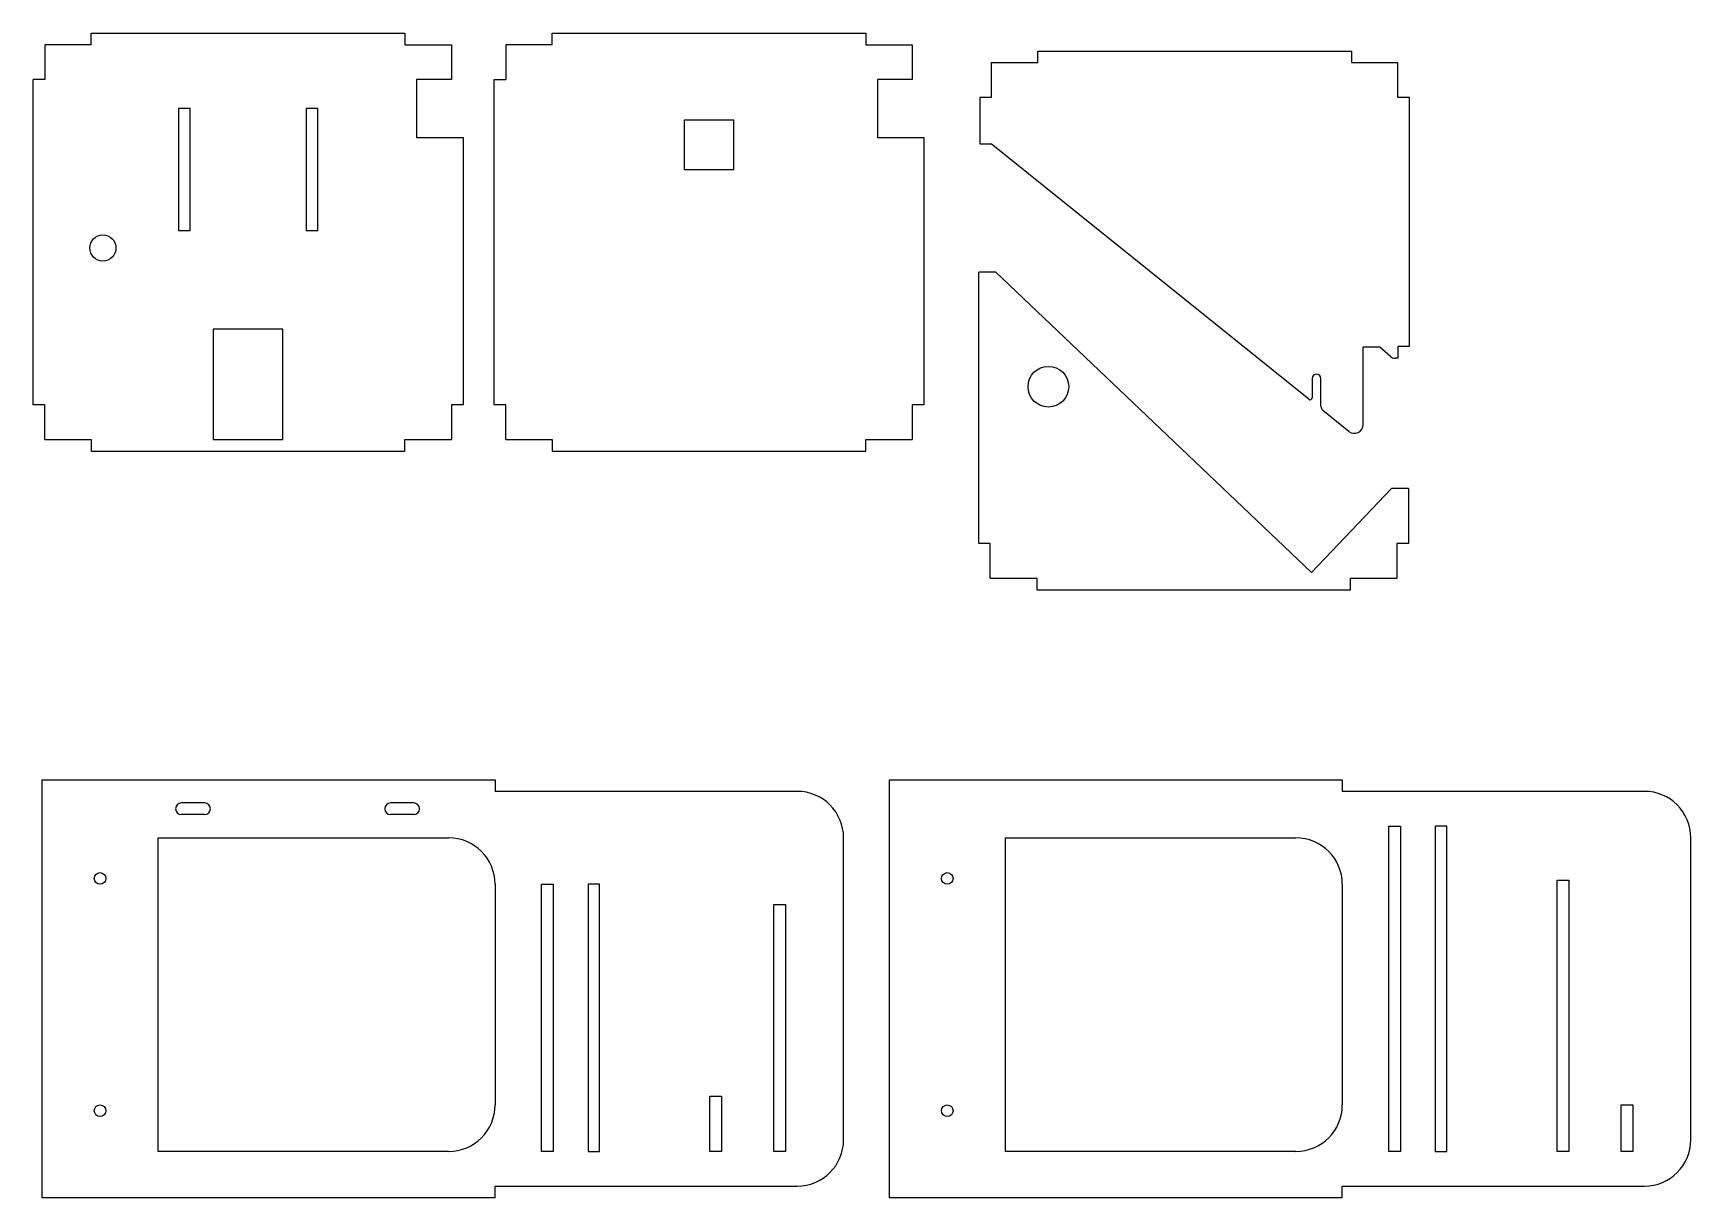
# Model space of a CAD drawing. Header units: millimetres. Extents: x 6 to 291, y 4 to 204.
import ezdxf

# ---------------------------------------------------------------- set-up
doc = ezdxf.new("R2010")
doc.units = ezdxf.units.MM
for name, color, linetype in [('View', 7, 'CONTINUOUS'), ('View001', 7, 'CONTINUOUS'), ('View002', 7, 'CONTINUOUS'), ('View004', 7, 'CONTINUOUS'), ('View005', 7, 'CONTINUOUS'), ('View008', 7, 'CONTINUOUS')]:
    doc.layers.add(name, color=color, linetype=linetype)

msp = doc.modelspace()

# ---------------------------------------------------------------- linework, layer by layer
at = {"layer": 'View'}
for p, q in [((15.71, 202.48), (15.71, 204.48)), ((15.71, 204.48), (69.71, 204.48)), ((69.71, 204.48), (69.71, 202.48)), ((15.71, 202.48), (7.71, 202.48)), ((7.71, 202.48), (7.71, 196.48)), ((69.71, 202.48), (77.71, 202.48)), ((77.71, 202.48), (77.71, 196.48)), ((7.71, 196.48), (5.71, 196.48)), ((5.71, 140.48), (5.71, 196.48)), ((77.71, 196.48), (71.71, 196.48)), ((71.71, 196.48), (71.71, 186.48)), ((32.71, 191.48), (30.71, 191.48)), ((30.71, 191.48), (30.71, 170.48)), ((32.71, 170.48), (32.71, 191.48)), ((52.71, 191.48), (52.71, 170.48)), ((54.71, 191.48), (52.71, 191.48)), ((54.71, 170.48), (54.71, 191.48)), ((71.71, 186.48), (79.71, 186.48)), ((79.71, 186.48), (79.71, 140.48)), ((30.71, 170.48), (32.71, 170.48)), ((52.71, 170.48), (54.71, 170.48)), ((36.71, 153.48), (36.71, 134.48)), ((48.71, 153.48), (36.71, 153.48)), ((48.71, 134.48), (48.71, 153.48)), ((7.71, 140.48), (5.71, 140.48)), ((7.71, 134.48), (7.71, 140.48)), ((79.71, 140.48), (77.71, 140.48)), ((77.71, 140.48), (77.71, 134.48)), ((7.71, 134.48), (15.71, 134.48)), ((15.71, 134.48), (15.71, 132.48)), ((36.71, 134.48), (48.71, 134.48)), ((69.71, 132.48), (69.71, 134.48)), ((69.71, 134.48), (77.71, 134.48)), ((15.71, 132.48), (69.71, 132.48))]:
    msp.add_line(p, q, dxfattribs=at)
msp.add_circle((17.71, 167.48), 2.25, dxfattribs=at)
at = {"layer": 'View001'}
for p, q in [((95.05, 202.48), (95.05, 204.48)), ((95.05, 204.48), (149.05, 204.48)), ((149.05, 204.48), (149.05, 202.48)), ((95.05, 202.48), (87.05, 202.48)), ((87.05, 202.48), (87.05, 196.48)), ((149.05, 202.48), (157.05, 202.48)), ((157.05, 202.48), (157.05, 196.48)), ((85.05, 196.48), (87.05, 196.48)), ((85.05, 140.48), (85.05, 196.48)), ((157.05, 196.48), (151.05, 196.48)), ((151.05, 196.48), (151.05, 186.48)), ((126.3, 189.48), (117.8, 189.48)), ((117.8, 189.48), (117.8, 180.98)), ((126.3, 180.98), (126.3, 189.48)), ((151.05, 186.48), (159.05, 186.48)), ((159.05, 186.48), (159.05, 140.48)), ((117.8, 180.98), (126.3, 180.98)), ((87.05, 140.48), (85.05, 140.48)), ((87.05, 134.48), (87.05, 140.48)), ((159.05, 140.48), (157.05, 140.48)), ((157.05, 140.48), (157.05, 134.48)), ((87.05, 134.48), (95.05, 134.48)), ((95.05, 134.48), (95.05, 132.48)), ((149.05, 132.48), (149.05, 134.48)), ((149.05, 134.48), (157.05, 134.48)), ((95.05, 132.48), (149.05, 132.48))]:
    msp.add_line(p, q, dxfattribs=at)
at = {"layer": 'View002'}
for p, q in [((168.47, 116.59), (168.47, 163.31)), ((171.42, 163.31), (168.47, 163.31)), ((171.42, 163.31), (225.74, 111.59)), ((239.53, 126.08), (225.74, 111.59)), ((242.47, 126.08), (239.53, 126.08)), ((242.47, 126.08), (242.47, 116.59)), ((170.47, 116.59), (168.47, 116.59)), ((170.47, 110.59), (170.47, 116.59)), ((240.47, 116.59), (240.47, 110.59)), ((242.47, 116.59), (240.47, 116.59)), ((170.47, 110.59), (178.47, 110.59)), ((178.47, 110.59), (178.47, 108.59)), ((178.47, 108.59), (232.47, 108.59)), ((232.47, 108.59), (232.47, 110.59)), ((232.47, 110.59), (240.47, 110.59))]:
    msp.add_line(p, q, dxfattribs=at)
msp.add_circle((180.47, 143.59), 3.5, dxfattribs=at)
at = {"layer": 'View004'}
for p, q in [((7.22, 75.9), (7.22, 3.9)), ((7.22, 75.9), (85.22, 75.9)), ((85.22, 75.9), (85.22, 73.9)), ((35.22, 71.9), (31.22, 71.9)), ((71.22, 71.9), (67.22, 71.9)), ((137.22, 73.9), (85.22, 73.9)), ((35.22, 69.9), (31.22, 69.9)), ((71.22, 69.9), (67.22, 69.9)), ((27.22, 65.9), (77.22, 65.9)), ((27.22, 11.9), (27.22, 65.9)), ((145.22, 13.9), (145.22, 65.9)), ((85.22, 57.9), (85.22, 19.9)), ((93.22, 57.9), (95.22, 57.9)), ((93.22, 11.9), (93.22, 57.9)), ((95.22, 57.9), (95.22, 11.9)), ((101.22, 57.9), (101.22, 11.9)), ((103.22, 57.9), (101.22, 57.9)), ((103.22, 11.9), (103.22, 57.9)), ((133.22, 11.9), (133.22, 54.4)), ((133.22, 54.4), (135.22, 54.4)), ((135.22, 54.4), (135.22, 11.9)), ((122.22, 11.9), (122.22, 21.4)), ((122.22, 21.4), (124.22, 21.4)), ((124.22, 21.4), (124.22, 11.9)), ((77.22, 11.9), (27.22, 11.9)), ((95.22, 11.9), (93.22, 11.9)), ((101.22, 11.9), (103.22, 11.9)), ((124.22, 11.9), (122.22, 11.9)), ((135.22, 11.9), (133.22, 11.9)), ((85.22, 3.9), (85.22, 5.9)), ((85.22, 5.9), (137.22, 5.9)), ((85.22, 3.9), (7.22, 3.9))]:
    msp.add_line(p, q, dxfattribs=at)
for centre in [(17.22, 58.9), (17.22, 18.9)]:
    msp.add_circle(centre, 1, dxfattribs=at)
for centre, radius, start, end in [((31.22, 70.9), 1, 90, -90), ((35.22, 70.9), 1, -90, 90), ((67.22, 70.9), 1, 90, -90), ((71.22, 70.9), 1, -90, 90), ((137.22, 65.9), 8, 0, 90), ((77.22, 57.9), 8, 0, 90), ((77.22, 19.9), 8, -90, 0), ((137.22, 13.9), 8, -90, 0)]:
    msp.add_arc(centre, radius, start, end, dxfattribs=at)
at = {"layer": 'View005'}
for p, q in [((153.07, 75.9), (153.07, 3.9)), ((153.07, 75.9), (231.07, 75.9)), ((231.07, 75.9), (231.07, 73.9)), ((283.07, 73.9), (231.07, 73.9)), ((173.07, 65.9), (223.07, 65.9)), ((173.07, 11.9), (173.07, 65.9)), ((239.07, 67.9), (241.07, 67.9)), ((239.07, 11.9), (239.07, 67.9)), ((241.07, 67.9), (241.07, 11.9)), ((247.07, 67.9), (247.07, 11.9)), ((249.07, 67.9), (247.07, 67.9)), ((249.07, 11.9), (249.07, 67.9)), ((291.07, 13.9), (291.07, 65.9)), ((231.07, 57.9), (231.07, 19.9)), ((268.07, 11.9), (268.07, 58.6)), ((268.07, 58.6), (270.07, 58.6)), ((270.07, 58.6), (270.07, 11.9)), ((279.07, 11.9), (279.07, 19.9)), ((279.07, 19.9), (281.07, 19.9)), ((281.07, 19.9), (281.07, 11.9)), ((223.07, 11.9), (173.07, 11.9)), ((241.07, 11.9), (239.07, 11.9)), ((247.07, 11.9), (249.07, 11.9)), ((270.07, 11.9), (268.07, 11.9)), ((281.07, 11.9), (279.07, 11.9)), ((231.07, 3.9), (231.07, 5.9)), ((231.07, 5.9), (283.07, 5.9)), ((231.07, 3.9), (153.07, 3.9))]:
    msp.add_line(p, q, dxfattribs=at)
for centre in [(163.07, 58.9), (163.07, 18.9)]:
    msp.add_circle(centre, 1, dxfattribs=at)
for centre, start, end in [((283.07, 65.9), 0, 90), ((223.07, 57.9), 0, 90), ((223.07, 19.9), -90, 0), ((283.07, 13.9), -90, 0)]:
    msp.add_arc(centre, 8, start, end, dxfattribs=at)
at = {"layer": 'View008'}
for p, q in [((178.65, 201.4), (232.65, 201.4)), ((178.65, 199.4), (178.65, 201.4)), ((232.65, 201.4), (232.65, 199.4)), ((170.65, 199.4), (178.65, 199.4)), ((170.65, 199.4), (170.65, 193.4)), ((232.65, 199.4), (240.65, 199.4)), ((240.65, 193.4), (240.65, 199.4)), ((170.65, 193.4), (168.65, 193.4)), ((168.65, 193.4), (168.65, 185.4)), ((242.65, 193.4), (240.65, 193.4)), ((242.65, 150.5), (242.65, 193.4)), ((168.65, 185.4), (170.65, 185.4)), ((225.31, 141.43), (170.65, 185.4)), ((234.65, 137.05), (234.64, 150.42)), ((237.52, 150.42), (234.64, 150.42)), ((239.34, 148.8), (237.52, 150.42)), ((240.65, 148.5), (240.14, 148.5)), ((240.65, 150.5), (240.65, 148.5)), ((242.65, 150.5), (240.65, 150.5)), ((225.88, 145.02), (225.88, 141.7)), ((227.38, 140.22), (227.38, 145.02)), ((232.21, 135.88), (227.73, 139.48))]:
    msp.add_line(p, q, dxfattribs=at)
for centre, radius, start, end in [((240.14, 149.7), 1.2, -131.7117, -90), ((226.63, 145.02), 0.75, 90, 180), ((226.63, 145.02), 0.75, 0, 90), ((225.53, 141.7), 0.349, -128.8142, 0), ((228.33, 140.22), 0.947, 180, -128.8142), ((233.15, 137.05), 1.5, -128.7185, 0)]:
    msp.add_arc(centre, radius, start, end, dxfattribs=at)

doc.saveas('drawing.dxf')
